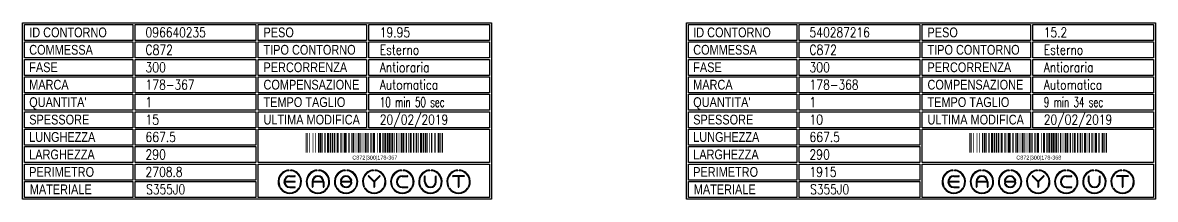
# Model space of a CAD drawing. Header units: millimetres. Extents: x 10000 to 55964, y 10000 to 31380.
# Drawn here: x 18160 to 19900, y 12321 to 12592 of the extents above; entities that cross this region are included whole.
import ezdxf
from ezdxf.enums import TextEntityAlignment as Align

# ---------------------------------------------------------------- set-up
doc = ezdxf.new("R2010")
doc.units = ezdxf.units.MM
doc.styles.add('EasyCutStyle', font='romans.shx', dxfattribs={"width": 0.8})
doc.styles.add('EasyCutStyle1', font='arial.ttf', dxfattribs={"width": 0.8})
doc.styles.get("Standard").update_dxf_attribs({"font": 'arial.ttf'})

# ---------------------------------------------------------------- blocks, each defined once
blk = doc.blocks.new('BlockShape01')
at = {"color": 253}
blk.add_lwpolyline([(0, 0), (720, 0), (720, -271), (0, -271)], close=True, dxfattribs=at)
at = {"color": 2}
for points in [[(3, -2.9), (169.3, -2.9), (169.3, -27.3), (3, -27.3)], [(3, -2.9), (169.3, -2.9), (169.3, -27.3), (3, -27.3)], [(361.9, -2.9), (528.3, -2.9), (528.3, -27.3), (361.9, -27.3)], [(3, -29.6), (169.3, -29.6), (169.3, -54), (3, -54)], [(361.9, -29.6), (528.3, -29.6), (528.3, -54), (361.9, -54)], [(3, -56.4), (169.3, -56.4), (169.3, -80.8), (3, -80.8)], [(361.9, -56.4), (528.3, -56.4), (528.3, -80.8), (361.9, -80.8)], [(3, -83.1), (169.3, -83.1), (169.3, -107.6), (3, -107.6)], [(361.9, -83.1), (528.3, -83.1), (528.3, -107.6), (361.9, -107.6)], [(3, -109.9), (169.3, -109.9), (169.3, -134.3), (3, -134.3)], [(361.9, -109.9), (528.3, -109.9), (528.3, -134.3), (361.9, -134.3)], [(3, -136.7), (169.3, -136.7), (169.3, -161.1), (3, -161.1)], [(361.9, -136.7), (528.3, -136.7), (528.3, -161.1), (361.9, -161.1)], [(3, -163.4), (169.3, -163.4), (169.3, -187.9), (3, -187.9)], [(3, -190.2), (169.3, -190.2), (169.3, -214.6), (3, -214.6)], [(3, -217), (169.3, -217), (169.3, -241.4), (3, -241.4)], [(3, -243.7), (169.3, -243.7), (169.3, -268.1), (3, -268.1)]]:
    blk.add_lwpolyline(points, close=True, dxfattribs=at)
at = {"color": 1}
for points in [[(172.7, -2.9), (358.1, -2.9), (358.1, -27.3), (172.7, -27.3)], [(531.6, -2.9), (717, -2.9), (717, -27.3), (531.6, -27.3)], [(172.7, -29.6), (358.1, -29.6), (358.1, -54), (172.7, -54)], [(531.6, -29.6), (717, -29.6), (717, -54), (531.6, -54)], [(172.7, -56.4), (358.1, -56.4), (358.1, -80.8), (172.7, -80.8)], [(531.6, -56.4), (717, -56.4), (717, -80.8), (531.6, -80.8)], [(172.7, -83.1), (358.1, -83.1), (358.1, -107.6), (172.7, -107.6)], [(531.6, -83.1), (717, -83.1), (717, -107.6), (531.6, -107.6)], [(172.7, -109.9), (358.1, -109.9), (358.1, -134.3), (172.7, -134.3)], [(531.6, -109.9), (717, -109.9), (717, -134.3), (531.6, -134.3)], [(172.7, -136.7), (358.1, -136.7), (358.1, -161.1), (172.7, -161.1)], [(531.6, -136.7), (717, -136.7), (717, -161.1), (531.6, -161.1)], [(172.7, -163.4), (358.1, -163.4), (358.1, -187.9), (172.7, -187.9)], [(361.9, -163.4), (717, -163.4), (717, -214.6), (361.9, -214.6)], [(172.7, -190.2), (358.1, -190.2), (358.1, -214.6), (172.7, -214.6)], [(172.7, -217), (358.1, -217), (358.1, -241.4), (172.7, -241.4)], [(361.9, -217), (717, -217), (717, -268.1), (361.9, -268.1)], [(172.7, -243.7), (358.1, -243.7), (358.1, -268.1), (172.7, -268.1)]]:
    blk.add_lwpolyline(points, close=True, dxfattribs=at)
at = {"color": 161, "style": 'EasyCutStyle1', "width": 0.8}
for s, p in [('ID CONTORNO', (10.1, -22.4)), ('PESO', (370, -22.4)), ('COMMESSA', (10.1, -49.1)), ('TIPO CONTORNO', (370, -49.1)), ('FASE', (10.1, -75.9)), ('PERCORRENZA', (370, -75.9)), ('MARCA', (10.1, -102.6)), ('COMPENSAZIONE', (370, -102.6)), ("QUANTITA'", (10.1, -129.4)), ('TEMPO TAGLIO', (370, -129.4)), ('SPESSORE', (10.1, -156.2)), ('ULTIMA MODIFICA', (370, -156.2)), ('LUNGHEZZA', (10.1, -182.9)), ('LARGHEZZA', (10.1, -209.7)), ('PERIMETRO', (10.1, -236.5)), ('MATERIALE', (11, -263.2))]:
    blk.add_text(s, height=15, dxfattribs=at).set_placement(p)
at = {"style": 'EasyCutStyle'}
for tag, p, width in [('IDSHAPE', (188.9, -22.4), 0.8), ('WEIGTHSHAPE', (548.8, -22.4), 0.8), ('ORDERSHAPE', (188.9, -49.1), 0.8), ('TYPESHAPE', (548.8, -49.1), 0.8), ('PHASESHAPE', (188.9, -75.9), 0.8), ('JOUSHAPE', (548.8, -75.9), 0.8), ('MKSHAPE', (188.9, -102.6), 0.8), ('COMPSHAPE', (548.8, -102.6), 0.8), ('QTASHAPE', (188.9, -129.4), 0.8), ('TIMECUTSHAPE', (548.8, -129.4), 0.65), ('TKSHAPE', (188.9, -156.2), 0.8), ('LASTMODIFYSHAPE', (548.8, -156.2), 0.8), ('LENGTHSHAPE', (188.9, -182.9), 0.8), ('HEIGHTSHAPE', (188.9, -209.7), 0.8), ('PERIMETERSHAPE', (188.9, -236.5), 0.8), ('MATSHAPE', (189.8, -263.2), 0.8)]:
    blk.add_attdef(tag, p, '', height=15, dxfattribs=dict(at, width=width))
blk = doc.blocks.new('Logo')
for color, points in [(140, [(-144.9, -7.2, -1), (-145.9, -7.6, -0.520567), (-131.2, 17.9, -1), (-131.1, 16.9, 0.520567)]), (140, [(-114.3, -7.2, 1), (-113.3, -7.6, 0.520567), (-128, 17.9, 0.916853), (-128.2, 16.9, 0.043377), (-128.1, 16.9, -0.520567)]), (140, [(-101.7, -7.2, -1), (-102.7, -7.6, -0.520567), (-88, 17.9, -1), (-87.9, 16.9, 0.520567)]), (140, [(-71.1, -7.2, 1), (-70.1, -7.6, 0.520567), (-84.8, 17.9, 1), (-84.9, 16.9, -0.520567)]), (140, [(-58.5, -7.2, -1), (-59.5, -7.6, -0.520567), (-44.8, 17.9, -1), (-44.7, 16.9, 0.520567)]), (140, [(-27.9, -7.2, 1), (-26.9, -7.6, 0.520567), (-41.6, 17.9, 1), (-41.7, 16.9, -0.520567)]), (140, [(-15.3, -7.2, -1), (-16.3, -7.6, -0.520567), (-1.6, 17.9, -1), (-1.5, 16.9, 0.520567)]), (140, [(15.3, -7.2, 1), (16.3, -7.6, 0.520567), (1.6, 17.9, 1), (1.5, 16.9, -0.520567)]), (140, [(27.9, -7.2, -1), (26.9, -7.6, -0.520567), (41.6, 17.9, -1), (41.7, 16.9, 0.520567)]), (140, [(58.5, -7.2, 1), (59.5, -7.6, 0.520567), (44.8, 17.9, 1), (44.7, 16.9, -0.520567)]), (140, [(71.1, -7.2, -1), (70.1, -7.6, -0.520567), (84.8, 17.9, -1), (84.9, 16.9, 0.520567)]), (140, [(101.7, -7.2, 1), (102.7, -7.6, 0.520567), (88, 17.9, 1), (87.9, 16.9, -0.520567)]), (140, [(114.3, -7.2, -1), (113.3, -7.6, -0.520567), (128, 17.9, -1), (128.1, 16.9, 0.520567)]), (140, [(144.9, -7.2, 1), (145.9, -7.6, 0.520567), (131.2, 17.9, 1), (131.1, 16.9, -0.520567)]), (256, [(-121.7, 0.5), (-137.5, 0.5, -0.394366), (-129.6, 7.9), (-121.7, 7.9, 1), (-121.7, 9), (-129.6, 9, 1), (-129.6, -9), (-121.7, -9, 1), (-121.7, -7.9), (-129.6, -7.9, -0.394366), (-137.5, -0.5), (-121.7, -0.5, 1)]), (256, [(-36.6, -0.5, -0.486114), (-35.5, -1.9, -0.776377), (-50.9, -2, 1), (-51.9, -2.3, 0.776377), (-34.5, -2.1, 0.486114), (-36.6, 0.5), (-49.8, 0.5, -0.486114), (-50.9, 1.9, -0.776377), (-35.5, 2, 1), (-34.5, 2.3, 0.776377), (-51.9, 2.1, 0.486114), (-49.8, -0.5)]), (256, [(0, 0.8), (-8.1, 8.8, 1), (-8.8, 8.1), (-0.5, -0.2), (-0.5, -7.9, 1), (0.5, -7.9), (0.5, -0.2), (8.8, 8.1, 1), (8.1, 8.8)]), (256, [(43.2, -9), (51.1, -9, 1), (51.1, -7.9), (43.2, -7.9, -1), (43.2, 7.9), (51.1, 7.9, 1), (51.1, 9), (43.2, 9, 1)]), (256, [(78.5, 0), (78.5, 7.9, 1), (77.4, 7.9), (77.4, 0, 1), (95.4, 0), (95.4, 7.9, 1), (94.3, 7.9), (94.3, 0, -1)]), (256, [(121.1, 9, 1), (121.1, 7.9), (129.1, 7.9), (129.1, -7.9, 1), (130.1, -7.9), (130.1, 7.9), (138.1, 7.9, 1), (138.1, 9)]), (140, [(-114.9, -10.3, 1), (-115.7, -9.7, -0.520567), (-143.5, -9.7, 1), (-144.3, -10.3, 0.520567)]), (140, [(-71.7, -10.3, 1), (-72.5, -9.7, -0.520567), (-100.3, -9.7, 1), (-101.1, -10.3, 0.520567)]), (140, [(-28.5, -10.3, 1), (-29.3, -9.7, -0.520567), (-57.1, -9.7, 1), (-57.9, -10.3, 0.520567)]), (140, [(14.7, -10.3, 1), (13.9, -9.7, -0.520567), (-13.9, -9.7, 1), (-14.7, -10.3, 0.520567)]), (140, [(57.9, -10.3, 1), (57.1, -9.7, -0.520567), (29.3, -9.7, 1), (28.5, -10.3, 0.520567)]), (140, [(101.1, -10.3, 1), (100.3, -9.7, -0.520567), (72.5, -9.7, 1), (71.7, -10.3, 0.520567)]), (140, [(144.3, -10.3, 1), (143.5, -9.7, -0.520567), (115.7, -9.7, 1), (114.9, -10.3, 0.520567)])]:
    blk.add_hatch(color=color).paths.add_polyline_path(points)
h = blk.add_hatch(color=256)
h.paths.add_polyline_path([(-78.5, -0.5), (-78.5, -7.9, 1), (-77.4, -7.9), (-77.4, 0, 1), (-95.4, 0), (-95.4, -7.9, 1), (-94.3, -7.9), (-94.3, -0.5)])
h.paths.add_polyline_path([(-94.3, 0.5, -0.933992), (-78.5, 0.5)], flags=16)
for p, q in [((-121.7, 0.5), (-137.5, 0.5)), ((-129.6, 9), (-121.7, 9)), ((-129.6, 7.9), (-121.7, 7.9)), ((-95.4, 0), (-95.4, -7.9)), ((-78.5, 0.5), (-94.3, 0.5)), ((-77.4, 0), (-77.4, -7.9)), ((-36.6, 0.5), (-49.8, 0.5)), ((-0.5, -0.2), (-8.8, 8.1)), ((0, 0.8), (-8.1, 8.8)), ((0, 0.8), (8.1, 8.8)), ((0.5, -0.2), (8.8, 8.1)), ((43.2, 9), (51.1, 9)), ((43.2, 7.9), (51.1, 7.9)), ((77.4, 0), (77.4, 7.9)), ((78.5, 0), (78.5, 7.9)), ((94.3, 0), (94.3, 7.9)), ((95.4, 0), (95.4, 7.9)), ((138.1, 9), (121.1, 9)), ((129.1, 7.9), (121.1, 7.9)), ((129.1, 7.9), (129.1, -7.9)), ((130.1, 7.9), (130.1, -7.9)), ((138.1, 7.9), (130.1, 7.9)), ((-121.7, -0.5), (-137.5, -0.5)), ((-129.6, -7.9), (-121.7, -7.9)), ((-129.6, -9), (-121.7, -9)), ((-94.3, -0.5), (-94.3, -7.9)), ((-78.5, -0.5), (-94.3, -0.5)), ((-78.5, -0.5), (-78.5, -7.9)), ((-36.6, -0.5), (-49.8, -0.5)), ((-0.5, -0.2), (-0.5, -7.9)), ((0.5, -0.2), (0.5, -7.9)), ((43.2, -7.9), (51.1, -7.9)), ((43.2, -9), (51.1, -9))]:
    blk.add_line(p, q)
at = {"color": 140}
for centre, radius, start, end in [((-129.6, 0), 18, 95, 205), ((-131.1, 17.4), 0.54, 275, 95), ((-128.1, 17.4), 0.54, 85, 265), ((-129.6, 0), 18, 335, 85), ((-86.4, 0), 18, 95, 205), ((-87.9, 17.4), 0.54, 275, 95), ((-84.9, 17.4), 0.54, 85, 265), ((-86.4, 0), 18, 335, 85), ((-43.2, 0), 18, 95, 205), ((-44.7, 17.4), 0.54, 275, 95), ((-41.7, 17.4), 0.54, 85, 265), ((-43.2, 0), 18, 335, 85), ((0, 0), 18, 95, 205), ((-1.5, 17.4), 0.54, 275, 95), ((1.5, 17.4), 0.54, 85, 265), ((0, 0), 18, 335, 85), ((43.2, 0), 18, 95, 205), ((41.7, 17.4), 0.54, 275, 95), ((44.7, 17.4), 0.54, 85, 265), ((43.2, 0), 18, 335, 85), ((86.4, 0), 18, 95, 205), ((84.9, 17.4), 0.54, 275, 95), ((87.9, 17.4), 0.54, 85, 265), ((86.4, 0), 18, 335, 85), ((129.6, 0), 18, 95, 205), ((128.1, 17.4), 0.54, 275, 95), ((131.1, 17.4), 0.54, 85, 265), ((129.6, 0), 18, 335, 85), ((-129.6, 0), 16.9, 95, 205), ((-129.6, 0), 16.9, 335, 85), ((-86.4, 0), 16.9, 95, 205), ((-86.4, 0), 16.9, 335, 85), ((-43.2, 0), 16.9, 95, 205), ((-43.2, 0), 16.9, 335, 85), ((0, 0), 16.9, 95, 205), ((0, 0), 16.9, 335, 85), ((43.2, 0), 16.9, 95, 205), ((43.2, 0), 16.9, 335, 85), ((86.4, 0), 16.9, 95, 205), ((86.4, 0), 16.9, 335, 85), ((129.6, 0), 16.9, 95, 205), ((129.6, 0), 16.9, 335, 85), ((-145.4, -7.4), 0.54, 205, 25), ((-143.9, -10), 0.54, 35, 215), ((-129.6, 0), 18, 215, 325), ((-129.6, 0), 16.9, 215, 325), ((-115.3, -10), 0.54, 325, 145), ((-113.8, -7.4), 0.54, 155, 335), ((-102.2, -7.4), 0.54, 205, 25), ((-100.7, -10), 0.54, 35, 215), ((-86.4, 0), 18, 215, 325), ((-86.4, 0), 16.9, 215, 325), ((-72.1, -10), 0.54, 325, 145), ((-70.6, -7.4), 0.54, 155, 335), ((-59, -7.4), 0.54, 205, 25), ((-57.5, -10), 0.54, 35, 215), ((-43.2, 0), 18, 215, 325), ((-43.2, 0), 16.9, 215, 325), ((-28.9, -10), 0.54, 325, 145), ((-27.4, -7.4), 0.54, 155, 335), ((-15.8, -7.4), 0.54, 205, 25), ((-14.3, -10), 0.54, 35, 215), ((0, 0), 18, 215, 325), ((0, 0), 16.9, 215, 325), ((14.3, -10), 0.54, 325, 145), ((15.8, -7.4), 0.54, 155, 335), ((27.4, -7.4), 0.54, 205, 25), ((28.9, -10), 0.54, 35, 215), ((43.2, 0), 18, 215, 325), ((43.2, 0), 16.9, 215, 325), ((57.5, -10), 0.54, 325, 145), ((59, -7.4), 0.54, 155, 335), ((70.6, -7.4), 0.54, 205, 25), ((72.1, -10), 0.54, 35, 215), ((86.4, 0), 18, 215, 325), ((86.4, 0), 16.9, 215, 325), ((100.7, -10), 0.54, 325, 145), ((102.2, -7.4), 0.54, 155, 335), ((113.8, -7.4), 0.54, 205, 25), ((115.3, -10), 0.54, 35, 215), ((129.6, 0), 18, 215, 325), ((129.6, 0), 16.9, 215, 325), ((143.9, -10), 0.54, 325, 145), ((145.4, -7.4), 0.54, 155, 335)]:
    blk.add_arc(centre, radius, start, end, dxfattribs=at)
for centre, radius, start, end in [((-129.6, 0), 9, 90, 270), ((-129.6, 0), 7.92, 90, 176.0904), ((-121.7, 8.5), 0.54, 270, 90), ((-121.7, 0), 0.54, 270, 90), ((-86.4, 0), 9, 0, 180), ((-86.4, 0), 7.92, 3.9096, 176.0904), ((-49.8, 1.6), 2.16, 166.2998, 270), ((-43.2, 0), 9, 15, 166.2998), ((-43.2, 0), 7.92, 15, 166.2998), ((-49.8, 1.6), 1.08, 166.2998, 270), ((-36.6, -1.6), 2.16, 346.2998, 90), ((-35, 2.2), 0.54, 195, 15), ((-8.5, 8.5), 0.54, 45, 225), ((8.5, 8.5), 0.54, 315, 135), ((43.2, 0), 9, 90, 270), ((43.2, 0), 7.92, 90, 270), ((51.1, 8.5), 0.54, 270, 90), ((77.9, 7.9), 0.54, 0, 180), ((86.4, 0), 9, 180, 0), ((86.4, 0), 7.92, 180, 0), ((94.9, 7.9), 0.54, 0, 180), ((121.1, 8.5), 0.54, 90, 270), ((138.1, 8.5), 0.54, 270, 90), ((-129.6, 0), 7.92, 183.9096, 270), ((-121.7, -8.5), 0.54, 270, 90), ((-94.9, -7.9), 0.54, 180, 0), ((-77.9, -7.9), 0.54, 180, 0), ((-51.4, -2.2), 0.54, 15, 195), ((-43.2, 0), 9, 195, 346.2998), ((-43.2, 0), 7.92, 195, 346.2998), ((-36.6, -1.6), 1.08, 346.2998, 90), ((0, -7.9), 0.54, 180, 0), ((51.1, -8.5), 0.54, 270, 90), ((129.6, -7.9), 0.54, 180, 0)]:
    blk.add_arc(centre, radius, start, end)
blk = doc.blocks.new('096640235_128', base_point=(373.75, -375))
at = {"linetype": 'Continuous'}
for points, const_width in [([(374.75, -375), (374.75, -345)], 2), ([(377.25, -375), (377.25, -345)], 1), ([(380.25, -375), (380.25, -345)], 1), ([(385.25, -375), (385.25, -345)], 1), ([(389.25, -375), (389.25, -345)], 1), ([(393.75, -375), (393.75, -345)], 2), ([(397.25, -375), (397.25, -345)], 3), ([(400.25, -375), (400.25, -345)], 1), ([(403.75, -375), (403.75, -345)], 2), ([(408.25, -375), (408.25, -345)], 3), ([(411.75, -375), (411.75, -345)], 2), ([(415.25, -375), (415.25, -345)], 3), ([(418.75, -375), (418.75, -345)], 2), ([(423.25, -375), (423.25, -345)], 3), ([(427.25, -375), (427.25, -345)], 1), ([(429.25, -375), (429.25, -345)], 1), ([(431.25, -375), (431.25, -345)], 1), ([(434.75, -375), (434.75, -345)], 4), ([(440.75, -375), (440.75, -345)], 2), ([(444.25, -375), (444.25, -345)], 1), ([(447.25, -375), (447.25, -345)], 3), ([(451.25, -375), (451.25, -345)], 1), ([(455.25, -375), (455.25, -345)], 3), ([(458.75, -375), (458.75, -345)], 2), ([(462.25, -375), (462.25, -345)], 1), ([(466.25, -375), (466.25, -345)], 3), ([(469.75, -375), (469.75, -345)], 2), ([(473.25, -375), (473.25, -345)], 1), ([(475.25, -375), (475.25, -345)], 1), ([(478.75, -375), (478.75, -345)], 4), ([(484.25, -375), (484.25, -345)], 1), ([(488.25, -375), (488.25, -345)], 3), ([(492.75, -375), (492.75, -345)], 2), ([(496.25, -375), (496.25, -345)], 3), ([(499.75, -375), (499.75, -345)], 2), ([(503.25, -375), (503.25, -345)], 3), ([(507.25, -375), (507.25, -345)], 3), ([(510.25, -375), (510.25, -345)], 1), ([(513.75, -375), (513.75, -345)], 2), ([(517.25, -375), (517.25, -345)], 1), ([(520.75, -375), (520.75, -345)], 2), ([(524.25, -375), (524.25, -345)], 3), ([(528.75, -375), (528.75, -345)], 2), ([(532.25, -375), (532.25, -345)], 1), ([(535.25, -375), (535.25, -345)], 3), ([(539.75, -375), (539.75, -345)], 2), ([(544.25, -375), (544.25, -345)], 3), ([(547.25, -375), (547.25, -345)], 1), ([(551.25, -375), (551.25, -345)], 3), ([(554.75, -375), (554.75, -345)], 2), ([(558.25, -375), (558.25, -345)], 3), ([(561.25, -375), (561.25, -345)], 1), ([(564.25, -375), (564.25, -345)], 1), ([(567.75, -375), (567.75, -345)], 2), ([(572.75, -375), (572.75, -345)], 2), ([(578.25, -375), (578.25, -345)], 3), ([(581.25, -375), (581.25, -345)], 1), ([(583.75, -375), (583.75, -345)], 2)]:
    blk.add_lwpolyline(points, dxfattribs=dict(at, const_width=const_width))
blk.add_text('C872|300|178-367', height=6).set_placement((480.25, -385.5), align=Align.CENTER)
blk = doc.blocks.new('540287216_128', base_point=(373.75, -375))
at = {"linetype": 'Continuous'}
for points, const_width in [([(374.75, -375), (374.75, -345)], 2), ([(377.25, -375), (377.25, -345)], 1), ([(380.25, -375), (380.25, -345)], 1), ([(385.25, -375), (385.25, -345)], 1), ([(389.25, -375), (389.25, -345)], 1), ([(393.75, -375), (393.75, -345)], 2), ([(397.25, -375), (397.25, -345)], 3), ([(400.25, -375), (400.25, -345)], 1), ([(403.75, -375), (403.75, -345)], 2), ([(408.25, -375), (408.25, -345)], 3), ([(411.75, -375), (411.75, -345)], 2), ([(415.25, -375), (415.25, -345)], 3), ([(418.75, -375), (418.75, -345)], 2), ([(423.25, -375), (423.25, -345)], 3), ([(427.25, -375), (427.25, -345)], 1), ([(429.25, -375), (429.25, -345)], 1), ([(431.25, -375), (431.25, -345)], 1), ([(434.75, -375), (434.75, -345)], 4), ([(440.75, -375), (440.75, -345)], 2), ([(444.25, -375), (444.25, -345)], 1), ([(447.25, -375), (447.25, -345)], 3), ([(451.25, -375), (451.25, -345)], 1), ([(455.25, -375), (455.25, -345)], 3), ([(458.75, -375), (458.75, -345)], 2), ([(462.25, -375), (462.25, -345)], 1), ([(466.25, -375), (466.25, -345)], 3), ([(469.75, -375), (469.75, -345)], 2), ([(473.25, -375), (473.25, -345)], 1), ([(475.25, -375), (475.25, -345)], 1), ([(478.75, -375), (478.75, -345)], 4), ([(484.25, -375), (484.25, -345)], 1), ([(488.25, -375), (488.25, -345)], 3), ([(492.75, -375), (492.75, -345)], 2), ([(496.25, -375), (496.25, -345)], 3), ([(499.75, -375), (499.75, -345)], 2), ([(503.25, -375), (503.25, -345)], 3), ([(507.25, -375), (507.25, -345)], 3), ([(510.25, -375), (510.25, -345)], 1), ([(513.75, -375), (513.75, -345)], 2), ([(517.25, -375), (517.25, -345)], 1), ([(520.75, -375), (520.75, -345)], 2), ([(524.25, -375), (524.25, -345)], 3), ([(528.75, -375), (528.75, -345)], 2), ([(532.25, -375), (532.25, -345)], 1), ([(535.25, -375), (535.25, -345)], 3), ([(539.75, -375), (539.75, -345)], 2), ([(544.25, -375), (544.25, -345)], 3), ([(547.25, -375), (547.25, -345)], 1), ([(551.25, -375), (551.25, -345)], 3), ([(554.25, -375), (554.25, -345)], 1), ([(557.75, -375), (557.75, -345)], 2), ([(561.75, -375), (561.75, -345)], 2), ([(565.25, -375), (565.25, -345)], 1), ([(568.25, -375), (568.25, -345)], 3), ([(572.75, -375), (572.75, -345)], 2), ([(578.25, -375), (578.25, -345)], 3), ([(581.25, -375), (581.25, -345)], 1), ([(583.75, -375), (583.75, -345)], 2)]:
    blk.add_lwpolyline(points, dxfattribs=dict(at, const_width=const_width))
blk.add_text('C872|300|178-368', height=6).set_placement((480.25, -385.5), align=Align.CENTER)

msp = doc.modelspace()

# ---------------------------------------------------------------- block references
for p, values in [((18160, 12592), {'IDSHAPE': '096640235', 'ORDERSHAPE': 'C872', 'PHASESHAPE': '300', 'MKSHAPE': '178-367', 'TKSHAPE': '15', 'LENGTHSHAPE': '667.5', 'HEIGHTSHAPE': '290', 'MATSHAPE': 'S355J0', 'LASTMODIFYSHAPE': '20/02/2019', 'PERIMETERSHAPE': '2708.8', 'WEIGTHSHAPE': '19.95', 'TYPESHAPE': 'Esterno', 'JOUSHAPE': 'Antioraria', 'COMPSHAPE': 'Automatica', 'TIMECUTSHAPE': '10 min 50 sec', 'QTASHAPE': '1'}), ((19180, 12592), {'IDSHAPE': '540287216', 'ORDERSHAPE': 'C872', 'PHASESHAPE': '300', 'MKSHAPE': '178-368', 'TKSHAPE': '10', 'LENGTHSHAPE': '667.5', 'HEIGHTSHAPE': '290', 'MATSHAPE': 'S355J0', 'LASTMODIFYSHAPE': '20/02/2019', 'PERIMETERSHAPE': '1915', 'WEIGTHSHAPE': '15.2', 'TYPESHAPE': 'Esterno', 'JOUSHAPE': 'Antioraria', 'COMPSHAPE': 'Automatica', 'TIMECUTSHAPE': '9 min 34 sec', 'QTASHAPE': '1'})]:
    msp.add_blockref('BlockShape01', p).add_auto_attribs(values)
for name, p in [('096640235_128', (18594.5, 12392.5)), ('540287216_128', (19614.5, 12392.5)), ('Logo', (18700, 12348)), ('Logo', (19720, 12348))]:
    msp.add_blockref(name, p)

doc.saveas('drawing.dxf')
